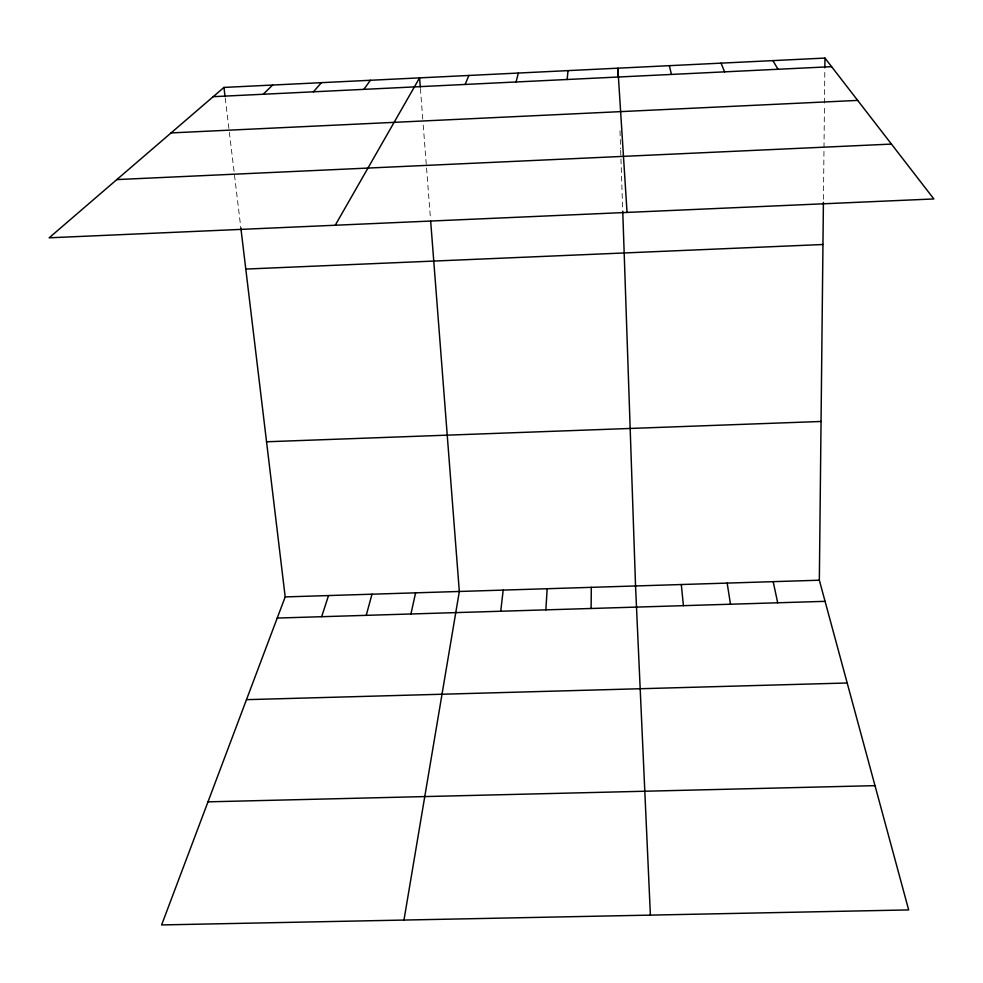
<?xml version="1.0" encoding="UTF-8"?>
<svg xmlns="http://www.w3.org/2000/svg" width="983" height="983" viewBox="0 0 983 983"><rect width="100%" height="100%" fill="white"/><g stroke="black" fill="none" stroke-linecap="round" stroke-linejoin="round"><path stroke-width="0.74" stroke-dasharray="4.92 3.69" d="M823.447 199.328L824.442 106.139M824.479 103.129L824.848 68.589M225.218 97.993L240.86 228.056M420.405 88.531L422.997 122.039M423.231 125.087L430.321 216.653M619.99 130.862L620.605 148.924M620.666 150.424L622.632 208.175"/><path stroke-width="1.47" d="M591.115 608.477L591.299 587.342M240.86 228.056L285.193 596.914L161.617 924.929L908.673 909.926L819.343 580.216L823.41 202.338M824.86 67.09L824.958 58.071L223.952 87.426L49.15 237.812L933.85 198.947L824.958 58.071M545.86 609.865L547.175 588.719M567.142 79.5L568.027 70.616M500.74 611.242L503.185 590.095M403.964 920.063L459.331 591.471L430.665 221.101M410.919 613.982L415.6 592.835M516.05 81.97L518.373 73.049M366.217 615.346L372.004 594.199M321.65 616.71L328.531 595.551M465.143 84.452L468.891 75.458M335.24 225.242L419.569 77.866L420.282 87.008M363.845 89.367L370.419 80.274M313.454 91.812L321.429 82.658M263.235 94.245L272.61 85.042M213.2 96.678L831.593 66.66M171.079 132.914L857.68 100.401M116.83 179.582L891.446 144.083M245.787 269.072L822.955 244.509M266.54 441.772L821.051 421.474M285.193 596.914L819.343 580.216M277.218 618.061L825.069 601.338M246.487 699.663L847.186 682.988M207.991 801.845L875.005 785.65M772.908 60.614L778.008 69.265M721.043 63.145L724.618 71.857M669.349 65.677L671.426 74.438M773.179 581.653L777.7 602.788M727.162 583.091L730.492 604.226M223.952 87.426L225.033 96.481M681.293 584.529L683.418 605.663M627.043 212.426L617.852 68.183L618.16 77.116M650.39 915.112L635.546 585.954L622.743 211.161"/></g></svg>
